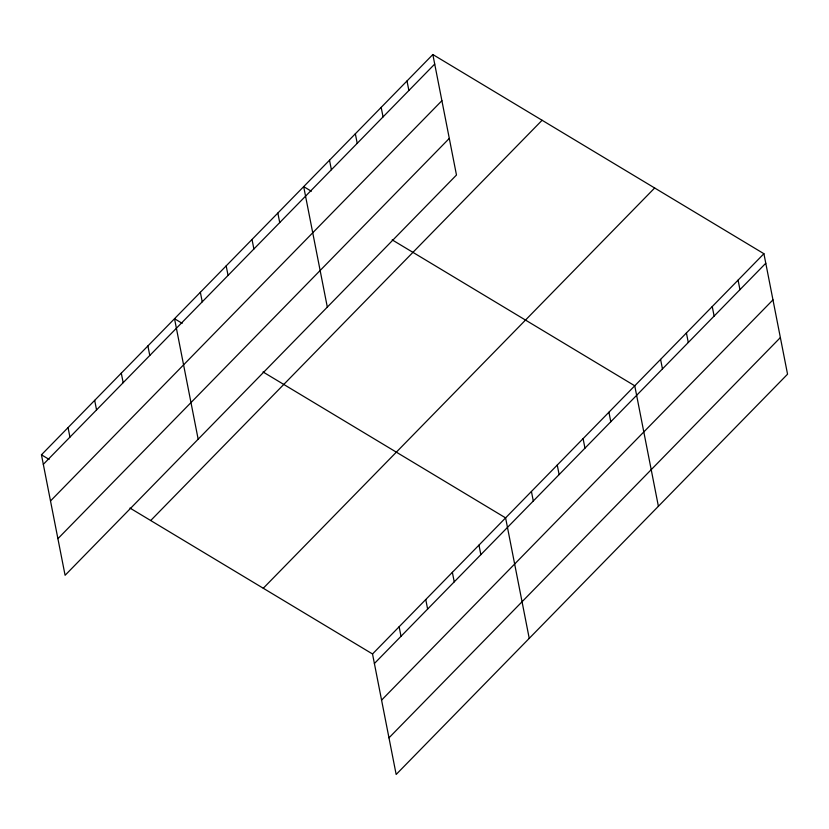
<?xml version="1.0" encoding="UTF-8"?>
<svg xmlns="http://www.w3.org/2000/svg" width="829" height="829" viewBox="0 0 829 829"><rect width="100%" height="100%" fill="white"/><g stroke="black" fill="none" stroke-linecap="round" stroke-linejoin="round"><path stroke-width="1.24" d="M432.842 54.538L456.478 175.023L65.087 575.285L41.45 454.8L432.842 54.538L763.913 253.715L787.55 374.2L396.158 774.462L372.522 653.977L129.946 508.042M43.326 464.344L434.707 64.082M50.507 500.954L441.898 100.692M57.906 538.674L449.297 138.412M150.702 520.529L542.093 120.267M263.27 588.248L654.661 187.986M372.522 653.977L763.913 253.715M374.397 663.511L765.778 263.249M381.578 700.122L772.97 299.86M388.977 737.841L780.369 337.579M311.331 191.23L303.683 186.629L327.32 307.113M392.179 239.871L634.755 385.796L658.392 506.281M182.173 323.32L174.525 318.719L198.162 439.194M263.021 371.952L505.597 517.887L529.234 638.371M41.45 454.8L49.098 459.401M738.079 280.129L739.955 289.663M712.246 306.543L714.121 316.087M686.412 332.968L688.288 342.501M660.589 359.382L662.454 368.915M608.921 412.22L610.797 421.754M583.088 438.634L584.963 448.168M557.254 465.048L559.129 474.592M531.43 491.473L533.296 501.006M407.008 80.962L408.884 90.496M478.975 545.099L480.851 554.642M381.174 107.376L383.05 116.91M452.365 572.321L454.24 581.854M355.34 133.79L357.216 143.334M425.754 599.543L427.619 609.077M329.517 160.215L331.382 169.748M399.132 626.755L401.008 636.289M277.85 213.043L279.725 222.587M252.016 239.467L253.892 249.001M226.182 265.881L228.058 275.415M200.359 292.295L202.224 301.839M147.904 345.931L149.78 355.465M121.293 373.154L123.169 382.687M94.682 400.366L96.547 409.909M68.061 427.588L69.937 437.121"/></g></svg>
